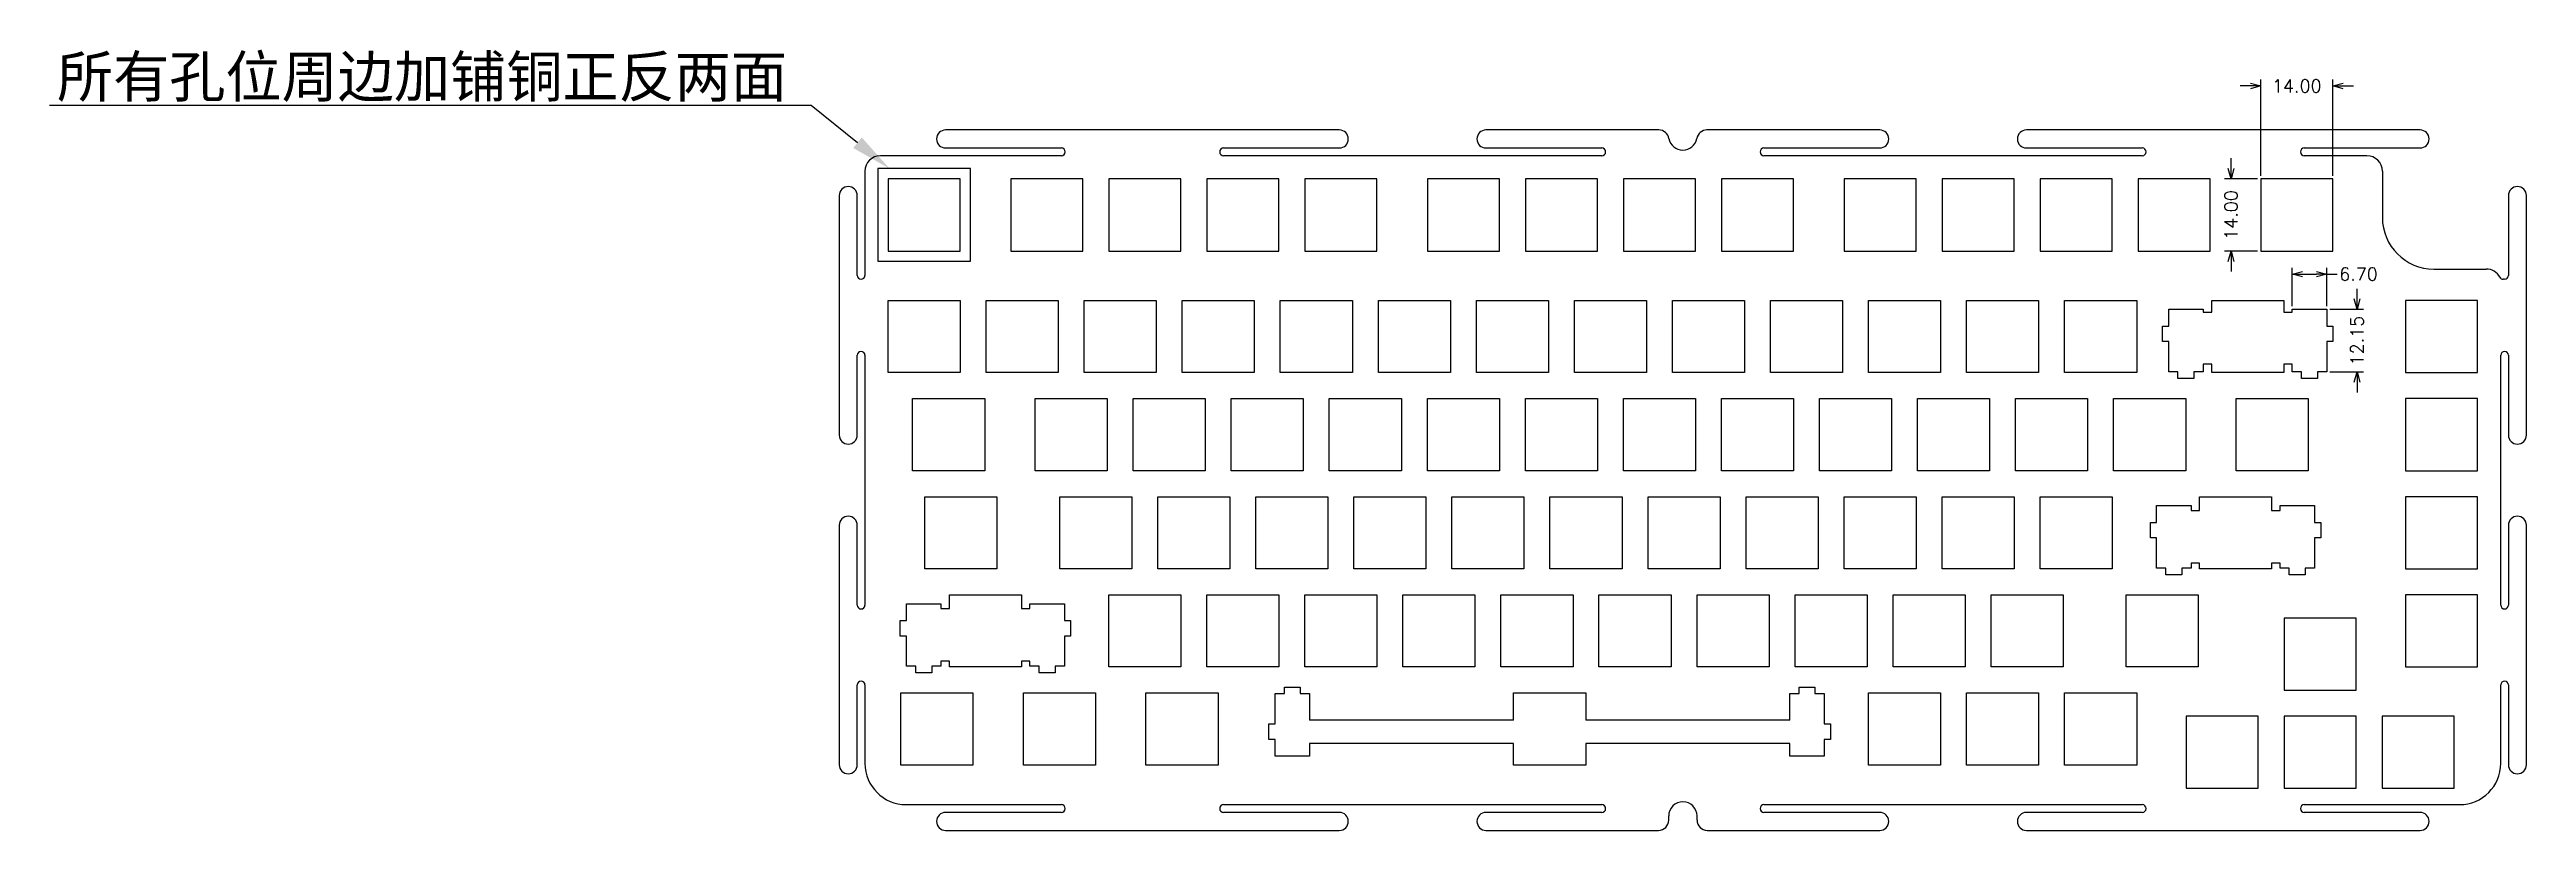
# Model space of a CAD drawing. Header units: millimetres. Extents: x 373 to 854, y 172 to 323.
import ezdxf
from ezdxf import colors
from ezdxf.entities.mleader import LeaderData, LeaderLine
from ezdxf.math import Vec2, Vec3

# ---------------------------------------------------------------- set-up
doc = ezdxf.new("R2010")
doc.units = ezdxf.units.MM
doc.header["$PDMODE"] = 34
doc.header["$PDSIZE"] = -3
doc.styles.get("Standard").update_dxf_attribs({"font": 'txt.shx'})
doc.dimstyles.new('CHEN-1', dxfattribs={"dimtxt": 2.5, "dimasz": 2, "dimexe": 1.25, "dimexo": 0.625, "dimtad": 0, "dimzin": 1, "dimdsep": 46, "dimtxsty": 'Standard', "dimblk": 'OPEN30', "dimcen": 0, "dimadec": 1, "dimazin": 2, "dimtfac": 1, "dimtofl": 0, "dimtmove": 0, "dimatfit": 3, "dimldrblk": 'OPEN30', "dimfxl": 1, "dimarcsym": 0})

# ---------------------------------------------------------------- blocks, each defined once
blk = doc.blocks.new('_Open30')
at = {"color": 0, "lineweight": -2}
for p, q in [((-1, 0.27), (0, 0)), ((0, 0), (-1, -0.27)), ((0, 0), (-1, 0))]:
    blk.add_line(p, q, dxfattribs=at)
blk = doc.blocks.new('*D4')
at = {"color": 0, "lineweight": -2, "transparency": 16777216}
for p, q in [((800.56, 316.16), (798.56, 316.16)), ((802.56, 298.75), (802.56, 317.41)), ((816.56, 298.75), (816.56, 317.41)), ((818.56, 316.16), (820.56, 316.16))]:
    blk.add_line(p, q, dxfattribs=at)
at = {"layer": 'Defpoints', "color": 0, "transparency": 16777216}
for p in [(816.56, 316.16), (802.56, 298.12), (816.56, 298.12)]:
    blk.add_point(p, dxfattribs=at)
at = {"color": 0, "lineweight": -2, "transparency": 16777216, "xscale": 2, "yscale": 2, "zscale": 2}
blk.add_blockref('_Open30', (802.56, 316.16), dxfattribs=at)
at = {"color": 0, "lineweight": -2, "transparency": 16777216, "xscale": 2, "yscale": 2, "zscale": 2, "rotation": 180}
blk.add_blockref('_Open30', (816.56, 316.16), dxfattribs=at)
at = {"color": 0, "transparency": 16777216, "insert": (809.56, 316.16), "char_height": 2.5, "attachment_point": 5}
blk.add_mtext('14.00', dxfattribs=at)
blk = doc.blocks.new('*D5')
at = {"color": 0, "lineweight": -2, "transparency": 16777216}
for p, q in [((796.79, 300.12), (796.79, 302.12)), ((801.93, 298.12), (795.54, 298.12)), ((801.93, 284.12), (795.54, 284.12)), ((796.79, 282.12), (796.79, 280.12))]:
    blk.add_line(p, q, dxfattribs=at)
at = {"layer": 'Defpoints', "color": 0, "transparency": 16777216}
for p in [(802.56, 298.12), (796.79, 284.12), (802.56, 284.12)]:
    blk.add_point(p, dxfattribs=at)
at = {"color": 0, "lineweight": -2, "transparency": 16777216, "xscale": 2, "yscale": 2, "zscale": 2}
for p, rotation in [((796.79, 298.12), 270), ((796.79, 284.12), 90)]:
    blk.add_blockref('_Open30', p, dxfattribs=dict(at, rotation=rotation))
at = {"color": 0, "transparency": 16777216, "insert": (796.79, 291.12), "char_height": 2.5, "attachment_point": 5, "rotation": 90}
blk.add_mtext('14.00', dxfattribs=at)
blk = doc.blocks.new('*D6')
at = {"color": 0, "lineweight": -2, "transparency": 16777216}
for p, q in [((821.27, 274.81), (821.27, 276.81)), ((816, 272.81), (822.52, 272.81)), ((816, 260.66), (822.52, 260.66)), ((821.27, 258.66), (821.27, 256.66))]:
    blk.add_line(p, q, dxfattribs=at)
at = {"layer": 'Defpoints', "color": 0, "transparency": 16777216}
for p in [(815.38, 272.81), (815.38, 260.66), (821.27, 260.66)]:
    blk.add_point(p, dxfattribs=at)
at = {"color": 0, "lineweight": -2, "transparency": 16777216, "xscale": 2, "yscale": 2, "zscale": 2}
for p, rotation in [((821.27, 272.81), 270), ((821.27, 260.66), 90)]:
    blk.add_blockref('_Open30', p, dxfattribs=dict(at, rotation=rotation))
at = {"color": 0, "transparency": 16777216, "insert": (821.27, 266.73), "char_height": 2.5, "attachment_point": 5, "rotation": 90}
blk.add_mtext('12.15', dxfattribs=at)
blk = doc.blocks.new('*D7')
at = {"color": 0, "lineweight": -2, "transparency": 16777216}
for p, q in [((808.68, 273.43), (808.68, 280.89)), ((810.68, 279.64), (813.38, 279.64)), ((815.38, 273.43), (815.38, 280.89)), ((815.38, 279.64), (817.38, 279.64))]:
    blk.add_line(p, q, dxfattribs=at)
at = {"layer": 'Defpoints', "color": 0, "transparency": 16777216}
for p in [(815.38, 279.64), (808.68, 272.81), (815.38, 272.81)]:
    blk.add_point(p, dxfattribs=at)
at = {"color": 0, "lineweight": -2, "transparency": 16777216, "xscale": 2, "yscale": 2, "zscale": 2, "rotation": 180}
blk.add_blockref('_Open30', (808.68, 279.64), dxfattribs=at)
at = {"color": 0, "lineweight": -2, "transparency": 16777216, "xscale": 2, "yscale": 2, "zscale": 2}
blk.add_blockref('_Open30', (815.38, 279.64), dxfattribs=at)
at = {"color": 0, "transparency": 16777216, "insert": (821.55, 279.64), "char_height": 2.5, "attachment_point": 5}
blk.add_mtext('6.70', dxfattribs=at)

msp = doc.modelspace()

# ---------------------------------------------------------------- linework, layer by layer
at = {"color": 7, "linetype": 'Continuous'}
for p, q in [((623.52, 307.622), (547.02, 307.622)), ((547.02, 304.122), (569.52, 304.122)), ((601.02, 304.122), (623.52, 304.122)), ((685.593, 307.622), (652.02, 307.622)), ((652.02, 304.122), (674.52, 304.122)), ((728.52, 307.622), (694.946, 307.622)), ((706.02, 304.122), (728.52, 304.122)), ((833.52, 307.622), (757.02, 307.622)), ((757.02, 304.122), (779.52, 304.122)), ((811.02, 304.122), (833.52, 304.122)), ((531.35, 299.622), (531.35, 279.387)), ((569.52, 302.622), (534.35, 302.622)), ((674.52, 302.622), (601.02, 302.622)), ((779.52, 302.622), (706.02, 302.622)), ((823.19, 302.622), (811.02, 302.622)), ((826.19, 299.622), (826.19, 290.622)), ((526.35, 294.887), (526.35, 248.387)), ((529.85, 279.387), (529.85, 294.887)), ((535.85, 298.122), (535.85, 284.122)), ((549.85, 298.122), (535.85, 298.122)), ((549.85, 284.122), (549.85, 298.122)), ((559.67, 298.122), (559.67, 284.122)), ((573.67, 298.122), (559.67, 298.122)), ((573.67, 284.122), (573.67, 298.122)), ((578.72, 298.122), (578.72, 284.122)), ((592.72, 298.122), (578.72, 298.122)), ((592.72, 284.122), (592.72, 298.122)), ((597.77, 298.122), (597.77, 284.122)), ((611.77, 298.122), (597.77, 298.122)), ((611.77, 284.122), (611.77, 298.122)), ((616.82, 298.122), (616.82, 284.122)), ((630.82, 298.122), (616.82, 298.122)), ((630.82, 284.122), (630.82, 298.122)), ((640.63, 298.122), (640.63, 284.122)), ((654.63, 298.122), (640.63, 298.122)), ((654.63, 284.122), (654.63, 298.122)), ((659.68, 298.122), (659.68, 284.122)), ((673.68, 298.122), (659.68, 298.122)), ((673.68, 284.122), (673.68, 298.122)), ((678.73, 298.122), (678.73, 284.122)), ((692.73, 298.122), (678.73, 298.122)), ((692.73, 284.122), (692.73, 298.122)), ((697.78, 298.122), (697.78, 284.122)), ((711.78, 298.122), (697.78, 298.122)), ((711.78, 284.122), (711.78, 298.122)), ((721.6, 298.122), (721.6, 284.122)), ((735.6, 298.122), (721.6, 298.122)), ((735.6, 284.122), (735.6, 298.122)), ((740.65, 298.122), (740.65, 284.122)), ((754.65, 298.122), (740.65, 298.122)), ((754.65, 284.122), (754.65, 298.122)), ((773.7, 298.122), (759.7, 298.122)), ((759.7, 298.122), (759.7, 284.122)), ((773.7, 284.122), (773.7, 298.122)), ((792.75, 298.122), (778.75, 298.122)), ((778.75, 298.122), (778.75, 284.122)), ((792.75, 284.122), (792.75, 298.122)), ((816.56, 298.122), (802.56, 298.122)), ((802.56, 298.122), (802.56, 284.122)), ((816.56, 284.122), (816.56, 298.122)), ((850.69, 294.887), (850.69, 279.387)), ((854.19, 248.387), (854.19, 294.887)), ((535.85, 284.122), (549.85, 284.122)), ((559.67, 284.122), (573.67, 284.122)), ((578.72, 284.122), (592.72, 284.122)), ((597.77, 284.122), (611.77, 284.122)), ((616.82, 284.122), (630.82, 284.122)), ((640.63, 284.122), (654.63, 284.122)), ((659.68, 284.122), (673.68, 284.122)), ((678.73, 284.122), (692.73, 284.122)), ((697.78, 284.122), (711.78, 284.122)), ((721.6, 284.122), (735.6, 284.122)), ((740.65, 284.122), (754.65, 284.122)), ((759.7, 284.122), (773.7, 284.122)), ((778.75, 284.122), (792.75, 284.122)), ((802.56, 284.122), (816.56, 284.122)), ((836.19, 280.622), (846.366, 280.622)), ((535.85, 260.532), (535.85, 274.532)), ((535.85, 274.532), (549.85, 274.532)), ((549.85, 274.532), (549.85, 260.532)), ((554.9, 260.532), (554.9, 274.532)), ((554.9, 274.532), (568.9, 274.532)), ((568.9, 274.532), (568.9, 260.532)), ((573.95, 260.532), (573.95, 274.532)), ((573.95, 274.532), (587.95, 274.532)), ((587.95, 274.532), (587.95, 260.532)), ((593, 260.532), (593, 274.532)), ((593, 274.532), (607, 274.532)), ((607, 274.532), (607, 260.532)), ((612.05, 260.532), (612.05, 274.532)), ((612.05, 274.532), (626.05, 274.532)), ((626.05, 274.532), (626.05, 260.532)), ((631.1, 260.532), (631.1, 274.532)), ((631.1, 274.532), (645.1, 274.532)), ((645.1, 274.532), (645.1, 260.532)), ((650.15, 260.532), (650.15, 274.532)), ((650.15, 274.532), (664.15, 274.532)), ((664.15, 274.532), (664.15, 260.532)), ((669.2, 260.532), (669.2, 274.532)), ((669.2, 274.532), (683.2, 274.532)), ((683.2, 274.532), (683.2, 260.532)), ((688.25, 260.532), (688.25, 274.532)), ((688.25, 274.532), (702.25, 274.532)), ((702.25, 274.532), (702.25, 260.532)), ((707.3, 260.532), (707.3, 274.532)), ((707.3, 274.532), (721.3, 274.532)), ((721.3, 274.532), (721.3, 260.532)), ((726.35, 260.532), (726.35, 274.532)), ((726.35, 274.532), (740.35, 274.532)), ((740.35, 274.532), (740.35, 260.532)), ((745.4, 274.532), (759.4, 274.532)), ((745.4, 260.532), (745.4, 274.532)), ((759.4, 274.532), (759.4, 260.532)), ((764.45, 274.532), (778.45, 274.532)), ((764.45, 260.532), (764.45, 274.532)), ((778.45, 274.532), (778.45, 260.532)), ((793.03, 274.532), (807.03, 274.532)), ((793.03, 272.282), (793.03, 274.532)), ((807.03, 274.532), (807.03, 272.282)), ((844.69, 274.532), (830.69, 274.532)), ((830.69, 274.532), (830.69, 260.532)), ((844.69, 260.532), (844.69, 274.532)), ((849.94, 278.637), (849.675, 278.637)), ((783.48, 269.532), (784.68, 269.532)), ((783.48, 266.532), (783.48, 269.532)), ((784.68, 272.807), (791.38, 272.807)), ((784.68, 269.532), (784.68, 272.807)), ((791.38, 272.807), (791.38, 272.282)), ((791.38, 272.282), (793.03, 272.282)), ((807.03, 272.282), (808.68, 272.282)), ((808.68, 272.807), (815.38, 272.807)), ((808.68, 272.282), (808.68, 272.807)), ((815.38, 272.807), (815.38, 269.532)), ((815.38, 269.532), (816.58, 269.532)), ((816.58, 269.532), (816.58, 266.532)), ((784.68, 266.532), (783.48, 266.532)), ((784.68, 260.657), (784.68, 266.532)), ((816.58, 266.532), (815.38, 266.532)), ((815.38, 266.532), (815.38, 260.657)), ((529.85, 248.387), (529.85, 263.887)), ((531.35, 263.887), (531.35, 215.387)), ((549.85, 260.532), (535.85, 260.532)), ((568.9, 260.532), (554.9, 260.532)), ((587.95, 260.532), (573.95, 260.532)), ((607, 260.532), (593, 260.532)), ((626.05, 260.532), (612.05, 260.532)), ((645.1, 260.532), (631.1, 260.532)), ((664.15, 260.532), (650.15, 260.532)), ((683.2, 260.532), (669.2, 260.532)), ((702.25, 260.532), (688.25, 260.532)), ((721.3, 260.532), (707.3, 260.532)), ((740.35, 260.532), (726.35, 260.532)), ((759.4, 260.532), (745.4, 260.532)), ((778.45, 260.532), (764.45, 260.532)), ((786.48, 260.657), (784.68, 260.657)), ((786.48, 259.382), (786.48, 260.657)), ((791.38, 260.657), (789.58, 260.657)), ((789.58, 260.657), (789.58, 259.382)), ((793.03, 262.132), (791.38, 262.132)), ((791.38, 262.132), (791.38, 260.657)), ((793.03, 260.532), (793.03, 262.132)), ((807.03, 260.532), (793.03, 260.532)), ((808.68, 262.132), (807.03, 262.132)), ((807.03, 262.132), (807.03, 260.532)), ((808.68, 260.657), (808.68, 262.132)), ((810.48, 260.657), (808.68, 260.657)), ((810.48, 259.382), (810.48, 260.657)), ((815.38, 260.657), (813.58, 260.657)), ((813.58, 260.657), (813.58, 259.382)), ((830.69, 260.532), (844.69, 260.532)), ((849.19, 215.387), (849.19, 263.887)), ((850.69, 263.887), (850.69, 248.387)), ((540.615, 241.482), (540.615, 255.482)), ((540.615, 255.482), (554.615, 255.482)), ((554.615, 255.482), (554.615, 241.482)), ((564.425, 241.482), (564.425, 255.482)), ((564.425, 255.482), (578.425, 255.482)), ((578.425, 255.482), (578.425, 241.482)), ((583.475, 241.482), (583.475, 255.482)), ((583.475, 255.482), (597.475, 255.482)), ((597.475, 255.482), (597.475, 241.482)), ((602.525, 241.482), (602.525, 255.482)), ((602.525, 255.482), (616.525, 255.482)), ((616.525, 255.482), (616.525, 241.482)), ((621.575, 241.482), (621.575, 255.482)), ((621.575, 255.482), (635.575, 255.482)), ((635.575, 255.482), (635.575, 241.482)), ((640.625, 241.482), (640.625, 255.482)), ((640.625, 255.482), (654.625, 255.482)), ((654.625, 255.482), (654.625, 241.482)), ((659.675, 241.482), (659.675, 255.482)), ((659.675, 255.482), (673.675, 255.482)), ((673.675, 255.482), (673.675, 241.482)), ((678.725, 241.482), (678.725, 255.482)), ((678.725, 255.482), (692.725, 255.482)), ((692.725, 255.482), (692.725, 241.482)), ((697.775, 241.482), (697.775, 255.482)), ((697.775, 255.482), (711.775, 255.482)), ((711.775, 255.482), (711.775, 241.482)), ((716.825, 255.482), (730.825, 255.482)), ((716.825, 241.482), (716.825, 255.482)), ((730.825, 255.482), (730.825, 241.482)), ((735.875, 255.482), (749.875, 255.482)), ((735.875, 241.482), (735.875, 255.482)), ((749.875, 255.482), (749.875, 241.482)), ((754.925, 255.482), (768.925, 255.482)), ((754.925, 241.482), (754.925, 255.482)), ((768.925, 255.482), (768.925, 241.482)), ((773.975, 255.482), (787.975, 255.482)), ((773.975, 241.482), (773.975, 255.482)), ((789.58, 259.382), (786.48, 259.382)), ((787.975, 255.482), (787.975, 241.482)), ((797.785, 255.482), (811.785, 255.482)), ((797.785, 241.482), (797.785, 255.482)), ((813.58, 259.382), (810.48, 259.382)), ((811.785, 255.482), (811.785, 241.482)), ((844.69, 255.482), (830.69, 255.482)), ((830.69, 255.482), (830.69, 241.482)), ((844.69, 241.482), (844.69, 255.482)), ((554.615, 241.482), (540.615, 241.482)), ((578.425, 241.482), (564.425, 241.482)), ((597.475, 241.482), (583.475, 241.482)), ((616.525, 241.482), (602.525, 241.482)), ((635.575, 241.482), (621.575, 241.482)), ((654.625, 241.482), (640.625, 241.482)), ((673.675, 241.482), (659.675, 241.482)), ((692.725, 241.482), (678.725, 241.482)), ((711.775, 241.482), (697.775, 241.482)), ((730.825, 241.482), (716.825, 241.482)), ((749.875, 241.482), (735.875, 241.482)), ((768.925, 241.482), (754.925, 241.482)), ((787.975, 241.482), (773.975, 241.482)), ((811.785, 241.482), (797.785, 241.482)), ((830.69, 241.482), (844.69, 241.482)), ((542.99, 222.432), (542.99, 236.432)), ((542.99, 236.432), (556.99, 236.432)), ((556.99, 236.432), (556.99, 222.432)), ((569.2, 222.432), (569.2, 236.432)), ((569.2, 236.432), (583.2, 236.432)), ((583.2, 236.432), (583.2, 222.432)), ((588.25, 222.432), (588.25, 236.432)), ((588.25, 236.432), (602.25, 236.432)), ((602.25, 236.432), (602.25, 222.432)), ((607.3, 222.432), (607.3, 236.432)), ((607.3, 236.432), (621.3, 236.432)), ((621.3, 236.432), (621.3, 222.432)), ((626.35, 222.432), (626.35, 236.432)), ((626.35, 236.432), (640.35, 236.432)), ((640.35, 236.432), (640.35, 222.432)), ((645.4, 222.432), (645.4, 236.432)), ((645.4, 236.432), (659.4, 236.432)), ((659.4, 236.432), (659.4, 222.432)), ((664.45, 222.432), (664.45, 236.432)), ((664.45, 236.432), (678.45, 236.432)), ((678.45, 236.432), (678.45, 222.432)), ((683.5, 222.432), (683.5, 236.432)), ((683.5, 236.432), (697.5, 236.432)), ((697.5, 236.432), (697.5, 222.432)), ((702.55, 236.432), (716.55, 236.432)), ((702.55, 222.432), (702.55, 236.432)), ((716.55, 236.432), (716.55, 222.432)), ((721.6, 236.432), (735.6, 236.432)), ((721.6, 222.432), (721.6, 236.432)), ((735.6, 236.432), (735.6, 222.432)), ((740.65, 236.432), (754.65, 236.432)), ((740.65, 222.432), (740.65, 236.432)), ((754.65, 236.432), (754.65, 222.432)), ((759.7, 236.432), (773.7, 236.432)), ((759.7, 222.432), (759.7, 236.432)), ((773.7, 236.432), (773.7, 222.432)), ((790.66, 236.432), (804.66, 236.432)), ((790.66, 233.782), (790.66, 236.432)), ((804.66, 236.432), (804.66, 233.782)), ((844.69, 236.432), (830.69, 236.432)), ((830.69, 236.432), (830.69, 222.432)), ((844.69, 222.432), (844.69, 236.432)), ((781.11, 231.432), (782.31, 231.432)), ((781.11, 228.432), (781.11, 231.432)), ((782.31, 234.707), (789.01, 234.707)), ((782.31, 231.432), (782.31, 234.707)), ((789.01, 234.707), (789.01, 233.782)), ((789.01, 233.782), (790.66, 233.782)), ((804.66, 233.782), (806.31, 233.782)), ((806.31, 234.707), (813.01, 234.707)), ((806.31, 233.782), (806.31, 234.707)), ((813.01, 234.707), (813.01, 231.432)), ((813.01, 231.432), (814.21, 231.432)), ((814.21, 231.432), (814.21, 228.432)), ((526.35, 230.887), (526.35, 184.387)), ((529.85, 215.387), (529.85, 230.887)), ((782.31, 228.432), (781.11, 228.432)), ((782.31, 222.557), (782.31, 228.432)), ((814.21, 228.432), (813.01, 228.432)), ((813.01, 228.432), (813.01, 222.557)), ((850.69, 230.887), (850.69, 215.387)), ((854.19, 184.387), (854.19, 230.887)), ((556.99, 222.432), (542.99, 222.432)), ((583.2, 222.432), (569.2, 222.432)), ((602.25, 222.432), (588.25, 222.432)), ((621.3, 222.432), (607.3, 222.432)), ((640.35, 222.432), (626.35, 222.432)), ((659.4, 222.432), (645.4, 222.432)), ((678.45, 222.432), (664.45, 222.432)), ((697.5, 222.432), (683.5, 222.432)), ((716.55, 222.432), (702.55, 222.432)), ((735.6, 222.432), (721.6, 222.432)), ((754.65, 222.432), (740.65, 222.432)), ((773.7, 222.432), (759.7, 222.432)), ((784.11, 222.557), (782.31, 222.557)), ((784.11, 221.282), (784.11, 222.557)), ((789.01, 222.557), (787.21, 222.557)), ((787.21, 222.557), (787.21, 221.282)), ((790.66, 223.532), (789.01, 223.532)), ((789.01, 223.532), (789.01, 222.557)), ((790.66, 222.432), (790.66, 223.532)), ((804.66, 222.432), (790.66, 222.432)), ((806.31, 223.532), (804.66, 223.532)), ((804.66, 223.532), (804.66, 222.432)), ((806.31, 222.557), (806.31, 223.532)), ((808.11, 222.557), (806.31, 222.557)), ((808.11, 221.282), (808.11, 222.557)), ((813.01, 222.557), (811.21, 222.557)), ((811.21, 222.557), (811.21, 221.282)), ((830.69, 222.432), (844.69, 222.432)), ((547.765, 214.732), (547.765, 217.382)), ((547.765, 217.382), (561.765, 217.382)), ((561.765, 217.382), (561.765, 214.732)), ((578.725, 203.382), (578.725, 217.382)), ((578.725, 217.382), (592.725, 217.382)), ((592.725, 217.382), (592.725, 203.382)), ((597.775, 203.382), (597.775, 217.382)), ((597.775, 217.382), (611.775, 217.382)), ((611.775, 217.382), (611.775, 203.382)), ((616.825, 203.382), (616.825, 217.382)), ((616.825, 217.382), (630.825, 217.382)), ((630.825, 217.382), (630.825, 203.382)), ((635.875, 203.382), (635.875, 217.382)), ((635.875, 217.382), (649.875, 217.382)), ((649.875, 217.382), (649.875, 203.382)), ((654.925, 203.382), (654.925, 217.382)), ((654.925, 217.382), (668.925, 217.382)), ((668.925, 217.382), (668.925, 203.382)), ((673.975, 217.382), (687.975, 217.382)), ((673.975, 203.382), (673.975, 217.382)), ((687.975, 217.382), (687.975, 203.382)), ((693.025, 217.382), (707.025, 217.382)), ((693.025, 203.382), (693.025, 217.382)), ((707.025, 217.382), (707.025, 203.382)), ((712.075, 217.382), (726.075, 217.382)), ((712.075, 203.382), (712.075, 217.382)), ((726.075, 217.382), (726.075, 203.382)), ((731.125, 217.382), (745.125, 217.382)), ((731.125, 203.382), (731.125, 217.382)), ((745.125, 217.382), (745.125, 203.382)), ((750.175, 217.382), (764.175, 217.382)), ((750.175, 203.382), (750.175, 217.382)), ((764.175, 217.382), (764.175, 203.382)), ((776.395, 217.382), (790.395, 217.382)), ((776.395, 203.382), (776.395, 217.382)), ((787.21, 221.282), (784.11, 221.282)), ((790.395, 217.382), (790.395, 203.382)), ((811.21, 221.282), (808.11, 221.282)), ((844.69, 217.382), (830.69, 217.382)), ((830.69, 217.382), (830.69, 203.382)), ((844.69, 203.382), (844.69, 217.382)), ((538.215, 209.382), (538.215, 212.382)), ((538.215, 212.382), (539.415, 212.382)), ((539.415, 212.382), (539.415, 215.657)), ((539.415, 215.657), (546.115, 215.657)), ((546.115, 215.657), (546.115, 214.732)), ((546.115, 214.732), (547.765, 214.732)), ((561.765, 214.732), (563.415, 214.732)), ((563.415, 214.732), (563.415, 215.657)), ((563.415, 215.657), (570.115, 215.657)), ((570.115, 215.657), (570.115, 212.382)), ((570.115, 212.382), (571.315, 212.382)), ((571.315, 212.382), (571.315, 209.382)), ((821.09, 212.882), (807.09, 212.882)), ((807.09, 212.882), (807.09, 198.882)), ((821.09, 198.882), (821.09, 212.882)), ((539.415, 209.382), (538.215, 209.382)), ((539.415, 203.507), (539.415, 209.382)), ((570.115, 209.382), (570.115, 203.507)), ((571.315, 209.382), (570.115, 209.382)), ((541.215, 203.507), (539.415, 203.507)), ((541.215, 202.232), (541.215, 203.507)), ((544.315, 202.232), (541.215, 202.232)), ((544.315, 203.507), (544.315, 202.232)), ((546.115, 203.507), (544.315, 203.507)), ((546.115, 204.482), (546.115, 203.507)), ((547.765, 204.482), (546.115, 204.482)), ((547.765, 203.382), (547.765, 204.482)), ((561.765, 203.382), (547.765, 203.382)), ((561.765, 204.482), (561.765, 203.382)), ((563.415, 204.482), (561.765, 204.482)), ((563.415, 203.507), (563.415, 204.482)), ((565.215, 203.507), (563.415, 203.507)), ((565.215, 202.232), (565.215, 203.507)), ((568.315, 202.232), (565.215, 202.232)), ((568.315, 203.507), (568.315, 202.232)), ((570.115, 203.507), (568.315, 203.507)), ((592.725, 203.382), (578.725, 203.382)), ((611.775, 203.382), (597.775, 203.382)), ((630.825, 203.382), (616.825, 203.382)), ((649.875, 203.382), (635.875, 203.382)), ((668.925, 203.382), (654.925, 203.382)), ((687.975, 203.382), (673.975, 203.382)), ((707.025, 203.382), (693.025, 203.382)), ((726.075, 203.382), (712.075, 203.382)), ((745.125, 203.382), (731.125, 203.382)), ((764.175, 203.382), (750.175, 203.382)), ((790.395, 203.382), (776.395, 203.382)), ((830.69, 203.382), (844.69, 203.382)), ((529.85, 184.387), (529.85, 199.887)), ((531.35, 199.887), (531.35, 184.652)), ((538.33, 184.332), (538.33, 198.332)), ((538.33, 198.332), (552.33, 198.332)), ((552.33, 198.332), (552.33, 184.332)), ((562.14, 184.332), (562.14, 198.332)), ((562.14, 198.332), (576.14, 198.332)), ((576.14, 198.332), (576.14, 184.332)), ((585.95, 184.332), (585.95, 198.332)), ((585.95, 198.332), (599.95, 198.332)), ((599.95, 198.332), (599.95, 184.332)), ((611.04, 192.332), (611.04, 198.207)), ((611.04, 198.207), (612.84, 198.207)), ((612.84, 198.207), (612.84, 199.482)), ((612.84, 199.482), (615.94, 199.482)), ((615.94, 199.482), (615.94, 198.207)), ((615.94, 198.207), (617.74, 198.207)), ((617.74, 198.207), (617.74, 193.032)), ((657.39, 198.332), (671.39, 198.332)), ((657.39, 193.032), (657.39, 198.332)), ((671.39, 198.332), (671.39, 193.032)), ((711.04, 198.207), (712.84, 198.207)), ((711.04, 193.032), (711.04, 198.207)), ((712.84, 199.482), (715.94, 199.482)), ((712.84, 198.207), (712.84, 199.482)), ((715.94, 199.482), (715.94, 198.207)), ((715.94, 198.207), (717.74, 198.207)), ((717.74, 198.207), (717.74, 192.332)), ((726.35, 198.332), (740.35, 198.332)), ((726.35, 184.332), (726.35, 198.332)), ((740.35, 198.332), (740.35, 184.332)), ((745.4, 198.332), (759.4, 198.332)), ((745.4, 184.332), (745.4, 198.332)), ((759.4, 198.332), (759.4, 184.332)), ((764.45, 198.332), (778.45, 198.332)), ((764.45, 184.332), (764.45, 198.332)), ((778.45, 198.332), (778.45, 184.332)), ((807.09, 198.882), (821.09, 198.882)), ((849.19, 184.652), (849.19, 199.887)), ((850.69, 199.887), (850.69, 184.387)), ((657.39, 193.032), (617.74, 193.032)), ((711.04, 193.032), (671.39, 193.032)), ((802.04, 193.832), (788.04, 193.832)), ((788.04, 193.832), (788.04, 179.832)), ((802.04, 179.832), (802.04, 193.832)), ((821.09, 193.832), (807.09, 193.832)), ((807.09, 193.832), (807.09, 179.832)), ((821.09, 179.832), (821.09, 193.832)), ((840.14, 193.832), (826.14, 193.832)), ((826.14, 193.832), (826.14, 179.832)), ((840.14, 179.832), (840.14, 193.832)), ((609.84, 189.332), (609.84, 192.332)), ((609.84, 192.332), (611.04, 192.332)), ((611.04, 189.332), (609.84, 189.332)), ((611.04, 186.057), (611.04, 189.332)), ((617.74, 188.532), (617.74, 186.057)), ((657.39, 188.532), (617.74, 188.532)), ((657.39, 184.332), (657.39, 188.532)), ((711.04, 188.532), (671.39, 188.532)), ((671.39, 188.532), (671.39, 184.332)), ((711.04, 186.057), (711.04, 188.532)), ((717.74, 192.332), (718.94, 192.332)), ((718.94, 189.332), (717.74, 189.332)), ((717.74, 189.332), (717.74, 186.057)), ((718.94, 192.332), (718.94, 189.332)), ((552.33, 184.332), (538.33, 184.332)), ((576.14, 184.332), (562.14, 184.332)), ((599.95, 184.332), (585.95, 184.332)), ((617.74, 186.057), (611.04, 186.057)), ((671.39, 184.332), (657.39, 184.332)), ((717.74, 186.057), (711.04, 186.057)), ((740.35, 184.332), (726.35, 184.332)), ((759.4, 184.332), (745.4, 184.332)), ((778.45, 184.332), (764.45, 184.332)), ((788.04, 179.832), (802.04, 179.832)), ((807.09, 179.832), (821.09, 179.832)), ((826.14, 179.832), (840.14, 179.832)), ((539.35, 176.652), (569.52, 176.652)), ((569.52, 175.152), (547.02, 175.152)), ((601.02, 176.652), (674.52, 176.652)), ((623.52, 175.152), (601.02, 175.152)), ((674.52, 175.152), (652.02, 175.152)), ((687.52, 173.652), (687.52, 174.452)), ((693.02, 173.652), (693.02, 174.452)), ((706.02, 176.652), (779.52, 176.652)), ((728.52, 175.152), (706.02, 175.152)), ((779.52, 175.152), (757.02, 175.152)), ((811.02, 176.652), (841.19, 176.652)), ((833.52, 175.152), (811.02, 175.152)), ((547.02, 171.652), (623.52, 171.652)), ((652.02, 171.652), (685.52, 171.652)), ((695.02, 171.652), (728.52, 171.652)), ((757.02, 171.652), (833.52, 171.652))]:
    msp.add_line(p, q, dxfattribs=at)
at = {"color": 4, "linetype": 'Continuous'}
for p, q in [((551.85, 300.122), (533.85, 300.122)), ((533.85, 300.122), (533.85, 282.122)), ((551.85, 282.122), (551.85, 300.122)), ((533.85, 282.122), (551.85, 282.122))]:
    msp.add_line(p, q, dxfattribs=at)
at = {"color": 7, "linetype": 'Continuous'}
for centre, radius, start, end in [((547.02, 305.872), 1.75, 90, 270), ((569.52, 303.372), 0.75, 270, 90), ((601.02, 303.372), 0.75, 90, 270), ((623.52, 305.872), 1.75, 270, 90), ((652.02, 305.872), 1.75, 90, 270), ((674.52, 303.372), 0.75, 270, 90), ((685.593, 305.622), 2, 10.06334, 90), ((690.27, 306.452), 2.75, 190.06334, 349.93666), ((694.946, 305.622), 2, 90, 169.93666), ((706.02, 303.372), 0.75, 90, 270), ((728.52, 305.872), 1.75, 270, 90), ((757.02, 305.872), 1.75, 90, 270), ((779.52, 303.372), 0.75, 270, 90), ((811.02, 303.372), 0.75, 90, 270), ((833.52, 305.872), 1.75, 270, 90), ((534.35, 299.622), 3, 90, 180), ((823.19, 299.622), 3, 0, 90), ((528.1, 294.887), 1.75, 0, 180), ((852.44, 294.887), 1.75, 0, 180), ((836.19, 290.622), 10, 180, 270), ((530.6, 279.387), 0.75, 180, 0), ((846.366, 277.622), 3, 28.07758, 90), ((849.94, 279.387), 0.75, 270, 0), ((849.675, 279.387), 0.75, 208.07758, 270), ((530.6, 263.887), 0.75, 0, 180), ((849.94, 263.887), 0.75, 0, 180), ((528.1, 248.387), 1.75, 180, 0), ((852.44, 248.387), 1.75, 180, 0), ((528.1, 230.887), 1.75, 0, 180), ((852.44, 230.887), 1.75, 0, 180), ((530.6, 215.387), 0.75, 180, 0), ((849.94, 215.387), 0.75, 180, 0), ((530.6, 199.887), 0.75, 0, 180), ((849.94, 199.887), 0.75, 0, 180), ((528.1, 184.387), 1.75, 180, 0), ((539.35, 184.652), 8, 180, 270), ((841.19, 184.652), 8, 270, 0), ((852.44, 184.387), 1.75, 180, 0), ((547.02, 173.402), 1.75, 90, 270), ((569.52, 175.902), 0.75, 270, 90), ((601.02, 175.902), 0.75, 90, 270), ((623.52, 173.402), 1.75, 270, 90), ((652.02, 173.402), 1.75, 90, 270), ((674.52, 175.902), 0.75, 270, 90), ((685.52, 173.652), 2, 270, 0), ((690.27, 174.452), 2.75, 0, 180), ((695.02, 173.652), 2, 180, 270), ((706.02, 175.902), 0.75, 90, 270), ((728.52, 173.402), 1.75, 270, 90), ((757.02, 173.402), 1.75, 90, 270), ((779.52, 175.902), 0.75, 270, 90), ((811.02, 175.902), 0.75, 90, 270), ((833.52, 173.402), 1.75, 270, 90)]:
    msp.add_arc(centre, radius, start, end, dxfattribs=at)

# ---------------------------------------------------------------- dimensions: what is measured, and where the dimension line sits
for base, p1, p2, picture, middle in [((816.56, 316.156), (802.56, 298.122), (816.56, 298.122), '*D4', (809.56, 316.156)), ((815.38, 279.637), (808.68, 272.807), (815.38, 272.807), '*D7', (821.546, 279.637))]:
    dim = msp.add_linear_dim(base=base, p1=p1, p2=p2, dimstyle='CHEN-1')
    dim.commit()
    dim.dimension.update_dxf_attribs({"geometry": picture, "text_midpoint": middle})
for base, p1, p2, picture, middle in [((796.792, 284.122), (802.56, 298.122), (802.56, 284.122), '*D5', (796.792, 291.122)), ((821.269, 260.657), (815.38, 272.807), (815.38, 260.657), '*D6', (821.269, 266.732))]:
    dim = msp.add_linear_dim(base=base, p1=p1, p2=p2, angle=90, dimstyle='CHEN-1')
    dim.commit()
    dim.dimension.update_dxf_attribs({"geometry": picture, "text_midpoint": middle})

# ---------------------------------------------------------------- leaders
ml = msp.add_multileader_mtext('Standard')
ml.set_content('{\\fSimSun|b0|i0|c134|p2;所有孔位周边加铺铜正反两面}', color=256)
ml.set_leader_properties()
ml.build(insert=Vec2(0, 0))
ml.multileader.update_dxf_attribs({"text_right_attachment_type": 6, "dogleg_length": 0.36, "arrow_head_size": 8})
ctx = ml.context
ctx.base_point, ctx.char_height, ctx.arrow_head_size, ctx.landing_gap_size, ctx.plane_origin = Vec3(364.407, 317.425), 8, 8, 4, Vec3(536.126, 300.122)
ctx.right_attachment, ctx.text_align_type = 6, 2
notes = []
notes.append((ctx, [(0, (1, 1, 0), (520.926, 312.383), (-1, 0), 0.72, [(0, [(536.126, 300.122)], 0, [])])]))
ctx.mtext.insert, ctx.mtext.alignment, ctx.mtext.flow_direction = Vec3(516.206, 321.983), 3, 5
for ctx, leaders in notes:
    for number, flags, end, landing, length, lines in leaders:
        leader = LeaderData()
        leader.index, (leader.has_last_leader_line, leader.has_dogleg_vector, leader.attachment_direction) = number, flags
        leader.last_leader_point, leader.dogleg_vector, leader.dogleg_length = Vec3(end), Vec3(landing), length
        for number, points, colour, breaks in lines:
            line = LeaderLine()
            line.index, line.vertices, line.color, line.breaks = number, Vec3.list(points), colors.encode_raw_color(colour), breaks
            leader.lines.append(line)
        ctx.leaders.append(leader)

doc.saveas('drawing.dxf')
